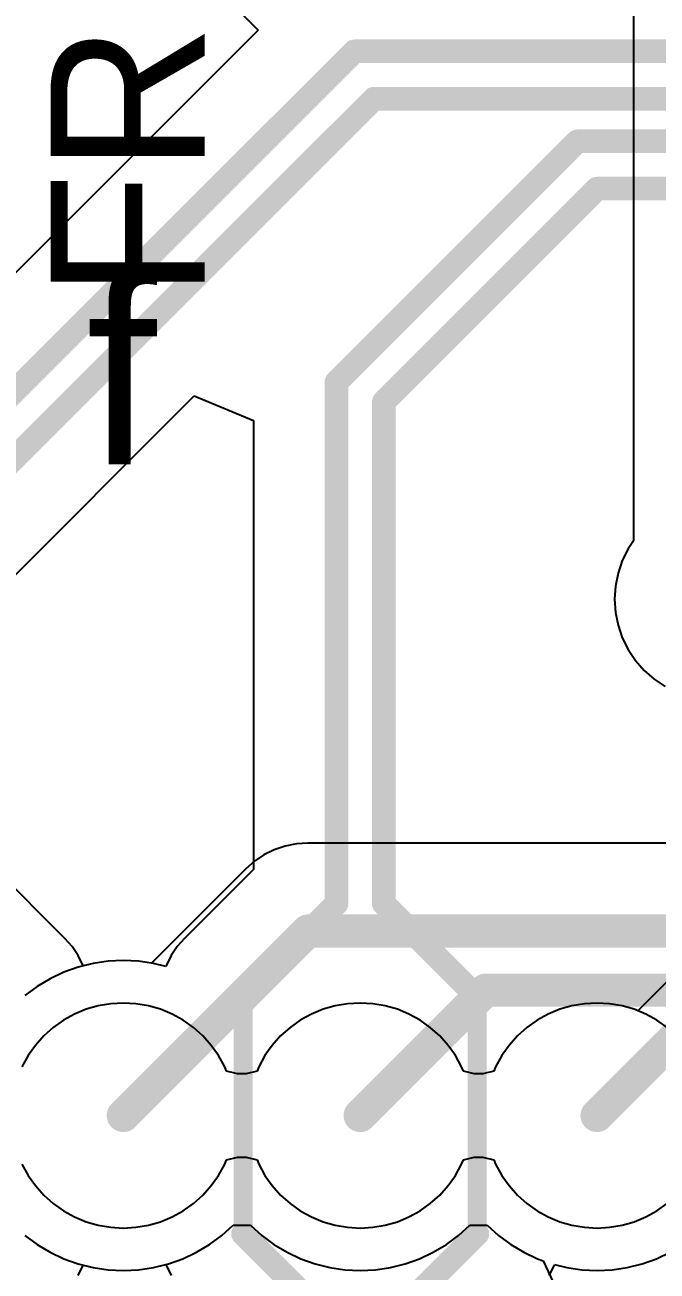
# Model space of a CAD drawing. Header units: millimetres. Extents: x 5.97 to 14.78, y 3.86 to 11.35.
# Drawn here: x 8.283 to 8.55, y 6.414 to 6.941 of the extents above; entities that cross this region are included whole.
import ezdxf

# ---------------------------------------------------------------- set-up
doc = ezdxf.new("R2010")
doc.units = ezdxf.units.MM
doc.header["$MEASUREMENT"] = 0
for name, color, linetype in [('BottomLayer', 5, 'Continuous'), ('MidLayer1', 16, 'Continuous'), ('MidLayer2', 76, 'Continuous'), ('TopLayer', 1, 'Continuous'), ('TopOverlay', 2, 'Continuous')]:
    doc.layers.add(name, color=color, linetype=linetype)

msp = doc.modelspace()

# ---------------------------------------------------------------- linework, layer by layer
at = {"layer": 'BottomLayer'}
for p, q in [((8.18906, 7.13133), (8.38198, 6.93842)), ((8.38198, 6.93842), (8.1902, 6.74664)), ((8.27008, 6.69902), (8.35492, 6.78387)), ((8.35492, 6.78387), (8.37992, 6.77352)), ((8.37992, 6.77352), (8.37992, 6.58396)), ((8.30037, 6.5548), (8.27008, 6.5851)), ((8.37992, 6.58396), (8.35077, 6.5548)), ((8.30339, 6.55135), (8.30037, 6.5548)), ((8.35077, 6.5548), (8.34774, 6.55135)), ((8.30594, 6.54754), (8.30339, 6.55135)), ((8.30797, 6.54342), (8.30594, 6.54754)), ((8.34519, 6.54754), (8.34316, 6.54342)), ((8.34774, 6.55135), (8.34519, 6.54754)), ((8.30805, 6.54321), (8.30797, 6.54342)), ((8.31222, 6.54425), (8.30805, 6.54321)), ((8.31858, 6.5452), (8.31222, 6.54425)), ((8.325, 6.54551), (8.31858, 6.5452)), ((8.33142, 6.5452), (8.325, 6.54551)), ((8.33778, 6.54425), (8.33142, 6.5452)), ((8.343, 6.54295), (8.33778, 6.54425)), ((8.34316, 6.54342), (8.343, 6.54295)), ((8.55007, 6.41947), (8.55588, 6.42222)), ((8.30594, 6.41246), (8.30797, 6.41658)), ((8.30797, 6.41658), (8.30805, 6.41679)), ((8.30805, 6.41679), (8.31222, 6.41575)), ((8.31222, 6.41575), (8.31858, 6.4148)), ((8.33142, 6.4148), (8.33778, 6.41575)), ((8.33778, 6.41575), (8.343, 6.41705)), ((8.343, 6.41705), (8.34316, 6.41658)), ((8.34316, 6.41658), (8.34519, 6.41246)), ((8.50481, 6.41246), (8.50684, 6.41658)), ((8.50684, 6.41658), (8.507, 6.41705)), ((8.507, 6.41705), (8.51222, 6.41575)), ((8.51222, 6.41575), (8.51858, 6.4148)), ((8.53142, 6.4148), (8.53778, 6.41575)), ((8.53778, 6.41575), (8.54402, 6.41731)), ((8.54402, 6.41731), (8.55007, 6.41947)), ((8.31858, 6.4148), (8.325, 6.41449)), ((8.325, 6.41449), (8.33142, 6.4148)), ((8.51858, 6.4148), (8.525, 6.41449)), ((8.525, 6.41449), (8.53142, 6.4148))]:
    msp.add_line(p, q, dxfattribs=at)
for points, const_width in [([(8.215, 6.72183), (8.42258, 6.92942)], 0.01), ([(8.42258, 6.92942), (8.72245, 6.92942)], 0.01), ([(8.235, 6.71355), (8.43087, 6.90942)], 0.01), ([(8.43087, 6.90942), (8.62, 6.90942)], 0.01), ([(8.415, 6.7897), (8.51672, 6.89142)], 0.01), ([(8.51672, 6.89142), (8.60783, 6.89142)], 0.01), ([(8.435, 6.78142), (8.525, 6.87142)], 0.01), ([(8.525, 6.87142), (8.59954, 6.87142)], 0.01), ([(8.415, 6.56943), (8.415, 6.7897)], 0.01), ([(8.435, 6.56943), (8.435, 6.78142)], 0.01), ([(8.37557, 6.53), (8.415, 6.56943)], 0.01), ([(8.435, 6.56943), (8.47443, 6.53)], 0.01), ([(8.37557, 6.43), (8.37557, 6.53)], 0.008), ([(8.47443, 6.43), (8.47443, 6.53)], 0.008), ([(8.37557, 6.43), (8.415, 6.39057)], 0.01), ([(8.435, 6.39057), (8.47443, 6.43)], 0.01)]:
    msp.add_lwpolyline(points, dxfattribs=dict(at, const_width=const_width))
for points, const_width in [([(8.42008, 6.92942, 1), (8.42508, 6.92942, 1)], 0.005), ([(8.42008, 6.92942, 1), (8.42508, 6.92942, 1)], 0.005), ([(8.42837, 6.90942, 1), (8.43337, 6.90942, 1)], 0.005), ([(8.42837, 6.90942, 1), (8.43337, 6.90942, 1)], 0.005), ([(8.51422, 6.89142, 1), (8.51922, 6.89142, 1)], 0.005), ([(8.51422, 6.89142, 1), (8.51922, 6.89142, 1)], 0.005), ([(8.5225, 6.87142, 1), (8.5275, 6.87142, 1)], 0.005), ([(8.5225, 6.87142, 1), (8.5275, 6.87142, 1)], 0.005), ([(8.4125, 6.7897, 1), (8.4175, 6.7897, 1)], 0.005), ([(8.4125, 6.7897, 1), (8.4175, 6.7897, 1)], 0.005), ([(8.4325, 6.78142, 1), (8.4375, 6.78142, 1)], 0.005), ([(8.4325, 6.78142, 1), (8.4375, 6.78142, 1)], 0.005), ([(8.4125, 6.56943, 1), (8.4175, 6.56943, 1)], 0.005), ([(8.4125, 6.56943, 1), (8.4175, 6.56943, 1)], 0.005), ([(8.4325, 6.56943, 1), (8.4375, 6.56943, 1)], 0.005), ([(8.4325, 6.56943, 1), (8.4375, 6.56943, 1)], 0.005), ([(8.37307, 6.53, 1), (8.37807, 6.53, 1)], 0.005), ([(8.37357, 6.53, 1), (8.37757, 6.53, 1)], 0.004), ([(8.47193, 6.53, 1), (8.47693, 6.53, 1)], 0.005), ([(8.47243, 6.53, 1), (8.47643, 6.53, 1)], 0.004), ([(8.37307, 6.43, 1), (8.37807, 6.43, 1)], 0.005), ([(8.37357, 6.43, 1), (8.37757, 6.43, 1)], 0.004), ([(8.47193, 6.43, 1), (8.47693, 6.43, 1)], 0.005), ([(8.47243, 6.43, 1), (8.47643, 6.43, 1)], 0.004)]:
    msp.add_lwpolyline(points, format="xyb", close=True, dxfattribs=dict(at, const_width=const_width))
at = {"layer": 'MidLayer1'}
for p, q in [((8.31443, 6.52632), (8.30931, 6.52484)), ((8.31968, 6.52721), (8.31443, 6.52632)), ((8.325, 6.52751), (8.31968, 6.52721)), ((8.33032, 6.52721), (8.325, 6.52751)), ((8.33557, 6.52632), (8.33032, 6.52721)), ((8.34069, 6.52484), (8.33557, 6.52632)), ((8.41443, 6.52632), (8.40931, 6.52484)), ((8.41968, 6.52721), (8.41443, 6.52632)), ((8.425, 6.52751), (8.41968, 6.52721)), ((8.43032, 6.52721), (8.425, 6.52751)), ((8.43557, 6.52632), (8.43032, 6.52721)), ((8.44069, 6.52484), (8.43557, 6.52632)), ((8.51443, 6.52632), (8.50931, 6.52484)), ((8.51968, 6.52721), (8.51443, 6.52632)), ((8.525, 6.52751), (8.51968, 6.52721)), ((8.53032, 6.52721), (8.525, 6.52751)), ((8.53557, 6.52632), (8.53032, 6.52721)), ((8.54069, 6.52484), (8.53557, 6.52632)), ((8.30439, 6.5228), (8.29972, 6.52023)), ((8.30931, 6.52484), (8.30439, 6.5228)), ((8.34561, 6.5228), (8.34069, 6.52484)), ((8.35028, 6.52023), (8.34561, 6.5228)), ((8.40439, 6.5228), (8.39972, 6.52023)), ((8.40931, 6.52484), (8.40439, 6.5228)), ((8.44561, 6.5228), (8.44069, 6.52484)), ((8.45028, 6.52023), (8.44561, 6.5228)), ((8.50439, 6.5228), (8.49972, 6.52023)), ((8.50931, 6.52484), (8.50439, 6.5228)), ((8.54561, 6.5228), (8.54069, 6.52484)), ((8.55028, 6.52023), (8.54561, 6.5228)), ((8.29538, 6.51714), (8.29141, 6.51359)), ((8.29972, 6.52023), (8.29538, 6.51714)), ((8.35462, 6.51714), (8.35028, 6.52023)), ((8.35859, 6.51359), (8.35462, 6.51714)), ((8.39538, 6.51714), (8.39141, 6.51359)), ((8.39972, 6.52023), (8.39538, 6.51714)), ((8.45462, 6.51714), (8.45028, 6.52023)), ((8.45859, 6.51359), (8.45462, 6.51714)), ((8.49538, 6.51714), (8.49141, 6.51359)), ((8.49972, 6.52023), (8.49538, 6.51714)), ((8.55462, 6.51714), (8.55028, 6.52023)), ((8.29141, 6.51359), (8.28786, 6.50962)), ((8.36214, 6.50962), (8.35859, 6.51359)), ((8.39141, 6.51359), (8.38786, 6.50962)), ((8.46214, 6.50962), (8.45859, 6.51359)), ((8.49141, 6.51359), (8.48786, 6.50962)), ((8.28477, 6.50528), (8.2822, 6.50061)), ((8.28786, 6.50962), (8.28477, 6.50528)), ((8.36523, 6.50528), (8.36214, 6.50962)), ((8.3678, 6.50061), (8.36523, 6.50528)), ((8.38477, 6.50528), (8.3822, 6.50061)), ((8.38786, 6.50962), (8.38477, 6.50528)), ((8.46523, 6.50528), (8.46214, 6.50962)), ((8.4678, 6.50061), (8.46523, 6.50528)), ((8.48477, 6.50528), (8.4822, 6.50061)), ((8.48786, 6.50962), (8.48477, 6.50528)), ((8.36856, 6.49878), (8.3678, 6.50061)), ((8.3822, 6.50061), (8.38144, 6.49878)), ((8.46856, 6.49878), (8.4678, 6.50061)), ((8.4822, 6.50061), (8.48144, 6.49878)), ((8.37319, 6.49755), (8.36856, 6.49878)), ((8.37681, 6.49755), (8.37319, 6.49755)), ((8.38144, 6.49878), (8.37681, 6.49755)), ((8.47319, 6.49755), (8.46856, 6.49878)), ((8.47681, 6.49755), (8.47319, 6.49755)), ((8.48144, 6.49878), (8.47681, 6.49755)), ((8.2822, 6.45939), (8.28477, 6.45472)), ((8.36523, 6.45472), (8.3678, 6.45939)), ((8.3678, 6.45939), (8.36856, 6.46122)), ((8.36856, 6.46122), (8.37319, 6.46245)), ((8.37319, 6.46245), (8.37681, 6.46245)), ((8.37681, 6.46245), (8.38144, 6.46122)), ((8.38144, 6.46122), (8.3822, 6.45939)), ((8.3822, 6.45939), (8.38477, 6.45472)), ((8.46523, 6.45472), (8.4678, 6.45939)), ((8.4678, 6.45939), (8.46856, 6.46122)), ((8.46856, 6.46122), (8.47319, 6.46245)), ((8.47319, 6.46245), (8.47681, 6.46245)), ((8.47681, 6.46245), (8.48144, 6.46122)), ((8.48144, 6.46122), (8.4822, 6.45939)), ((8.4822, 6.45939), (8.48477, 6.45472)), ((8.28477, 6.45472), (8.28786, 6.45038)), ((8.36214, 6.45038), (8.36523, 6.45472)), ((8.38477, 6.45472), (8.38786, 6.45038)), ((8.46214, 6.45038), (8.46523, 6.45472)), ((8.48477, 6.45472), (8.48786, 6.45038)), ((8.28786, 6.45038), (8.29141, 6.44641)), ((8.35859, 6.44641), (8.36214, 6.45038)), ((8.38786, 6.45038), (8.39141, 6.44641)), ((8.45859, 6.44641), (8.46214, 6.45038)), ((8.48786, 6.45038), (8.49141, 6.44641)), ((8.29141, 6.44641), (8.29538, 6.44286)), ((8.29538, 6.44286), (8.29972, 6.43977)), ((8.35028, 6.43977), (8.35462, 6.44286)), ((8.35462, 6.44286), (8.35859, 6.44641)), ((8.39141, 6.44641), (8.39538, 6.44286)), ((8.39538, 6.44286), (8.39972, 6.43977)), ((8.45028, 6.43977), (8.45462, 6.44286)), ((8.45462, 6.44286), (8.45859, 6.44641)), ((8.49141, 6.44641), (8.49538, 6.44286)), ((8.49538, 6.44286), (8.49972, 6.43977)), ((8.55028, 6.43977), (8.55462, 6.44286)), ((8.29972, 6.43977), (8.30439, 6.4372)), ((8.30439, 6.4372), (8.30931, 6.43516)), ((8.34069, 6.43516), (8.34561, 6.4372)), ((8.34561, 6.4372), (8.35028, 6.43977)), ((8.39972, 6.43977), (8.40439, 6.4372)), ((8.40439, 6.4372), (8.40931, 6.43516)), ((8.44069, 6.43516), (8.44561, 6.4372)), ((8.44561, 6.4372), (8.45028, 6.43977)), ((8.49972, 6.43977), (8.50439, 6.4372)), ((8.50439, 6.4372), (8.50931, 6.43516)), ((8.54069, 6.43516), (8.54561, 6.4372)), ((8.54561, 6.4372), (8.55028, 6.43977)), ((8.30931, 6.43516), (8.31443, 6.43368)), ((8.31443, 6.43368), (8.31968, 6.43279)), ((8.31968, 6.43279), (8.325, 6.43249)), ((8.325, 6.43249), (8.33032, 6.43279)), ((8.33032, 6.43279), (8.33557, 6.43368)), ((8.33557, 6.43368), (8.34069, 6.43516)), ((8.40931, 6.43516), (8.41443, 6.43368)), ((8.41443, 6.43368), (8.41968, 6.43279)), ((8.41968, 6.43279), (8.425, 6.43249)), ((8.425, 6.43249), (8.43032, 6.43279)), ((8.43032, 6.43279), (8.43557, 6.43368)), ((8.43557, 6.43368), (8.44069, 6.43516)), ((8.50931, 6.43516), (8.51443, 6.43368)), ((8.51443, 6.43368), (8.51968, 6.43279)), ((8.51968, 6.43279), (8.525, 6.43249)), ((8.525, 6.43249), (8.53032, 6.43279)), ((8.53032, 6.43279), (8.53557, 6.43368)), ((8.53557, 6.43368), (8.54069, 6.43516))]:
    msp.add_line(p, q, dxfattribs=at)
at = {"layer": 'MidLayer2'}
for p, q in [((8.6536, 6.6356), (8.54221, 6.52421)), ((8.31443, 6.52632), (8.30931, 6.52484)), ((8.31968, 6.52721), (8.31443, 6.52632)), ((8.325, 6.52751), (8.31968, 6.52721)), ((8.33032, 6.52721), (8.325, 6.52751)), ((8.33557, 6.52632), (8.33032, 6.52721)), ((8.34069, 6.52484), (8.33557, 6.52632)), ((8.41443, 6.52632), (8.40931, 6.52484)), ((8.41968, 6.52721), (8.41443, 6.52632)), ((8.425, 6.52751), (8.41968, 6.52721)), ((8.43032, 6.52721), (8.425, 6.52751)), ((8.43557, 6.52632), (8.43032, 6.52721)), ((8.44069, 6.52484), (8.43557, 6.52632)), ((8.51443, 6.52632), (8.50931, 6.52484)), ((8.51968, 6.52721), (8.51443, 6.52632)), ((8.525, 6.52751), (8.51968, 6.52721)), ((8.53032, 6.52721), (8.525, 6.52751)), ((8.53557, 6.52632), (8.53032, 6.52721)), ((8.54069, 6.52484), (8.53557, 6.52632)), ((8.30439, 6.5228), (8.29972, 6.52023)), ((8.30931, 6.52484), (8.30439, 6.5228)), ((8.34561, 6.5228), (8.34069, 6.52484)), ((8.35028, 6.52023), (8.34561, 6.5228)), ((8.40439, 6.5228), (8.39972, 6.52023)), ((8.40931, 6.52484), (8.40439, 6.5228)), ((8.44561, 6.5228), (8.44069, 6.52484)), ((8.45028, 6.52023), (8.44561, 6.5228)), ((8.50439, 6.5228), (8.49972, 6.52023)), ((8.50931, 6.52484), (8.50439, 6.5228)), ((8.54221, 6.52421), (8.54069, 6.52484)), ((8.29538, 6.51714), (8.29141, 6.51359)), ((8.29972, 6.52023), (8.29538, 6.51714)), ((8.35462, 6.51714), (8.35028, 6.52023)), ((8.35859, 6.51359), (8.35462, 6.51714)), ((8.39538, 6.51714), (8.39141, 6.51359)), ((8.39972, 6.52023), (8.39538, 6.51714)), ((8.45462, 6.51714), (8.45028, 6.52023)), ((8.45859, 6.51359), (8.45462, 6.51714)), ((8.49538, 6.51714), (8.49141, 6.51359)), ((8.49972, 6.52023), (8.49538, 6.51714)), ((8.29141, 6.51359), (8.28786, 6.50962)), ((8.36214, 6.50962), (8.35859, 6.51359)), ((8.39141, 6.51359), (8.38786, 6.50962)), ((8.46214, 6.50962), (8.45859, 6.51359)), ((8.49141, 6.51359), (8.48786, 6.50962)), ((8.28477, 6.50528), (8.2822, 6.50061)), ((8.28786, 6.50962), (8.28477, 6.50528)), ((8.36523, 6.50528), (8.36214, 6.50962)), ((8.3678, 6.50061), (8.36523, 6.50528)), ((8.38477, 6.50528), (8.3822, 6.50061)), ((8.38786, 6.50962), (8.38477, 6.50528)), ((8.46523, 6.50528), (8.46214, 6.50962)), ((8.4678, 6.50061), (8.46523, 6.50528)), ((8.48477, 6.50528), (8.4822, 6.50061)), ((8.48786, 6.50962), (8.48477, 6.50528)), ((8.36856, 6.49878), (8.3678, 6.50061)), ((8.3822, 6.50061), (8.38144, 6.49878)), ((8.46856, 6.49878), (8.4678, 6.50061)), ((8.4822, 6.50061), (8.48144, 6.49878)), ((8.37319, 6.49755), (8.36856, 6.49878)), ((8.37681, 6.49755), (8.37319, 6.49755)), ((8.38144, 6.49878), (8.37681, 6.49755)), ((8.47319, 6.49755), (8.46856, 6.49878)), ((8.47681, 6.49755), (8.47319, 6.49755)), ((8.48144, 6.49878), (8.47681, 6.49755)), ((8.2822, 6.45939), (8.28477, 6.45472)), ((8.36523, 6.45472), (8.3678, 6.45939)), ((8.3678, 6.45939), (8.36856, 6.46122)), ((8.36856, 6.46122), (8.37319, 6.46245)), ((8.37319, 6.46245), (8.37681, 6.46245)), ((8.37681, 6.46245), (8.38144, 6.46122)), ((8.38144, 6.46122), (8.3822, 6.45939)), ((8.3822, 6.45939), (8.38477, 6.45472)), ((8.46523, 6.45472), (8.4678, 6.45939)), ((8.4678, 6.45939), (8.46856, 6.46122)), ((8.46856, 6.46122), (8.47319, 6.46245)), ((8.47319, 6.46245), (8.47681, 6.46245)), ((8.47681, 6.46245), (8.48144, 6.46122)), ((8.48144, 6.46122), (8.4822, 6.45939)), ((8.4822, 6.45939), (8.48477, 6.45472)), ((8.28477, 6.45472), (8.28786, 6.45038)), ((8.36214, 6.45038), (8.36523, 6.45472)), ((8.38477, 6.45472), (8.38786, 6.45038)), ((8.46214, 6.45038), (8.46523, 6.45472)), ((8.48477, 6.45472), (8.48786, 6.45038)), ((8.28786, 6.45038), (8.29141, 6.44641)), ((8.35859, 6.44641), (8.36214, 6.45038)), ((8.38786, 6.45038), (8.39141, 6.44641)), ((8.45859, 6.44641), (8.46214, 6.45038)), ((8.48786, 6.45038), (8.49141, 6.44641)), ((8.29141, 6.44641), (8.29538, 6.44286)), ((8.29538, 6.44286), (8.29972, 6.43977)), ((8.35028, 6.43977), (8.35462, 6.44286)), ((8.35462, 6.44286), (8.35859, 6.44641)), ((8.39141, 6.44641), (8.39538, 6.44286)), ((8.39538, 6.44286), (8.39972, 6.43977)), ((8.45028, 6.43977), (8.45462, 6.44286)), ((8.45462, 6.44286), (8.45859, 6.44641)), ((8.49141, 6.44641), (8.49538, 6.44286)), ((8.49538, 6.44286), (8.49972, 6.43977)), ((8.55028, 6.43977), (8.55462, 6.44286)), ((8.29972, 6.43977), (8.30439, 6.4372)), ((8.30439, 6.4372), (8.30931, 6.43516)), ((8.34069, 6.43516), (8.34561, 6.4372)), ((8.34561, 6.4372), (8.35028, 6.43977)), ((8.39972, 6.43977), (8.40439, 6.4372)), ((8.40439, 6.4372), (8.40931, 6.43516)), ((8.44069, 6.43516), (8.44561, 6.4372)), ((8.44561, 6.4372), (8.45028, 6.43977)), ((8.49972, 6.43977), (8.50439, 6.4372)), ((8.50439, 6.4372), (8.50931, 6.43516)), ((8.54069, 6.43516), (8.54561, 6.4372)), ((8.54561, 6.4372), (8.55028, 6.43977)), ((8.30931, 6.43516), (8.31443, 6.43368)), ((8.31443, 6.43368), (8.31968, 6.43279)), ((8.31968, 6.43279), (8.325, 6.43249)), ((8.325, 6.43249), (8.33032, 6.43279)), ((8.33032, 6.43279), (8.33557, 6.43368)), ((8.33557, 6.43368), (8.34069, 6.43516)), ((8.40931, 6.43516), (8.41443, 6.43368)), ((8.41443, 6.43368), (8.41968, 6.43279)), ((8.41968, 6.43279), (8.425, 6.43249)), ((8.425, 6.43249), (8.43032, 6.43279)), ((8.43032, 6.43279), (8.43557, 6.43368)), ((8.43557, 6.43368), (8.44069, 6.43516)), ((8.50931, 6.43516), (8.51443, 6.43368)), ((8.51443, 6.43368), (8.51968, 6.43279)), ((8.51968, 6.43279), (8.525, 6.43249)), ((8.525, 6.43249), (8.53032, 6.43279)), ((8.53032, 6.43279), (8.53557, 6.43368)), ((8.53557, 6.43368), (8.54069, 6.43516))]:
    msp.add_line(p, q, dxfattribs=at)
at = {"layer": 'MidLayer2', "const_width": 0.014}
msp.add_lwpolyline([(8.525, 6.48), (8.67269, 6.62769)], dxfattribs=at)
at = {"layer": 'MidLayer2', "const_width": 0.007}
msp.add_lwpolyline([(8.5215, 6.48, 1), (8.5285, 6.48, 1)], format="xyb", close=True, dxfattribs=at)
at = {"layer": 'TopLayer'}
for p, q in [((8.54036, 7.0895), (8.54036, 6.72269)), ((8.54036, 6.72269), (8.53811, 6.71933)), ((8.53811, 6.71933), (8.53565, 6.71434)), ((8.53565, 6.71434), (8.53386, 6.70906)), ((8.53386, 6.70906), (8.53277, 6.7036)), ((8.53277, 6.7036), (8.53241, 6.69804)), ((8.53241, 6.69804), (8.53277, 6.69248)), ((8.53277, 6.69248), (8.53386, 6.68702)), ((8.53386, 6.68702), (8.53565, 6.68174)), ((8.53565, 6.68174), (8.53811, 6.67674)), ((8.53811, 6.67674), (8.54121, 6.67211)), ((8.54121, 6.67211), (8.54488, 6.66792)), ((8.54488, 6.66792), (8.54907, 6.66425)), ((8.54907, 6.66425), (8.5537, 6.66115)), ((8.39809, 6.5947), (8.39334, 6.59375)), ((8.40293, 6.59501), (8.39809, 6.5947)), ((8.72757, 6.59501), (8.40293, 6.59501)), ((8.38439, 6.59004), (8.38036, 6.58735)), ((8.38874, 6.59219), (8.38439, 6.59004)), ((8.39334, 6.59375), (8.38874, 6.59219)), ((8.37671, 6.58415), (8.33694, 6.54438)), ((8.38036, 6.58735), (8.37671, 6.58415)), ((8.30598, 6.54269), (8.29993, 6.54053)), ((8.31222, 6.54425), (8.30598, 6.54269)), ((8.31858, 6.5452), (8.31222, 6.54425)), ((8.325, 6.54551), (8.31858, 6.5452)), ((8.33142, 6.5452), (8.325, 6.54551)), ((8.33694, 6.54438), (8.33142, 6.5452)), ((8.29412, 6.53778), (8.2886, 6.53447)), ((8.29993, 6.54053), (8.29412, 6.53778)), ((8.2886, 6.53447), (8.28344, 6.53064)), ((8.36656, 6.42936), (8.37132, 6.43368)), ((8.37132, 6.43368), (8.37868, 6.43368)), ((8.37868, 6.43368), (8.38344, 6.42936)), ((8.46656, 6.42936), (8.47132, 6.43368)), ((8.47132, 6.43368), (8.47868, 6.43368)), ((8.47868, 6.43368), (8.48344, 6.42936)), ((8.28344, 6.42936), (8.2886, 6.42553)), ((8.3614, 6.42553), (8.36656, 6.42936)), ((8.38344, 6.42936), (8.3886, 6.42553)), ((8.4614, 6.42553), (8.46656, 6.42936)), ((8.48344, 6.42936), (8.4886, 6.42553)), ((8.2886, 6.42553), (8.29412, 6.42222)), ((8.29412, 6.42222), (8.29993, 6.41947)), ((8.35007, 6.41947), (8.35588, 6.42222)), ((8.35588, 6.42222), (8.3614, 6.42553)), ((8.3886, 6.42553), (8.39412, 6.42222)), ((8.39412, 6.42222), (8.39993, 6.41947)), ((8.45007, 6.41947), (8.45588, 6.42222)), ((8.45588, 6.42222), (8.4614, 6.42553)), ((8.4886, 6.42553), (8.49412, 6.42222)), ((8.49412, 6.42222), (8.49993, 6.41947)), ((8.29993, 6.41947), (8.30598, 6.41731)), ((8.30598, 6.41731), (8.31222, 6.41575)), ((8.31222, 6.41575), (8.31858, 6.4148)), ((8.33142, 6.4148), (8.33778, 6.41575)), ((8.33778, 6.41575), (8.34402, 6.41731)), ((8.34402, 6.41731), (8.35007, 6.41947)), ((8.39993, 6.41947), (8.40598, 6.41731)), ((8.40598, 6.41731), (8.41222, 6.41575)), ((8.41222, 6.41575), (8.41858, 6.4148)), ((8.43142, 6.4148), (8.43778, 6.41575)), ((8.43778, 6.41575), (8.44402, 6.41731)), ((8.44402, 6.41731), (8.45007, 6.41947)), ((8.49993, 6.41947), (8.50226, 6.41864)), ((8.50226, 6.41864), (8.50849, 6.40533)), ((8.31858, 6.4148), (8.325, 6.41449)), ((8.325, 6.41449), (8.33142, 6.4148)), ((8.41858, 6.4148), (8.425, 6.41449)), ((8.425, 6.41449), (8.43142, 6.4148))]:
    msp.add_line(p, q, dxfattribs=at)
at = {"layer": 'TopLayer', "const_width": 0.014}
for points in [[(8.325, 6.48), (8.40293, 6.55793)], [(8.40293, 6.55793), (8.74293, 6.55793)], [(8.425, 6.48), (8.47793, 6.53293)], [(8.47793, 6.53293), (9.14823, 6.53293)]]:
    msp.add_lwpolyline(points, dxfattribs=at)
at = {"layer": 'TopLayer', "const_width": 0.007}
for points in [[(8.39943, 6.55793, 1), (8.40643, 6.55793, 1)], [(8.39943, 6.55793, 1), (8.40643, 6.55793, 1)], [(8.47443, 6.53293, 1), (8.48143, 6.53293, 1)], [(8.47443, 6.53293, 1), (8.48143, 6.53293, 1)], [(8.3215, 6.48, 1), (8.3285, 6.48, 1)], [(8.4215, 6.48, 1), (8.4285, 6.48, 1)]]:
    msp.add_lwpolyline(points, format="xyb", close=True, dxfattribs=at)

# ---------------------------------------------------------------- texts
at = {"layer": 'TopOverlay'}
msp.add_text('FRONT', height=0.065, rotation=-270, dxfattribs=at).set_placement((8.35931, 6.825))
msp.add_text('f', height=0.08, dxfattribs=at).set_placement((8.30931, 6.755))

doc.saveas('drawing.dxf')
